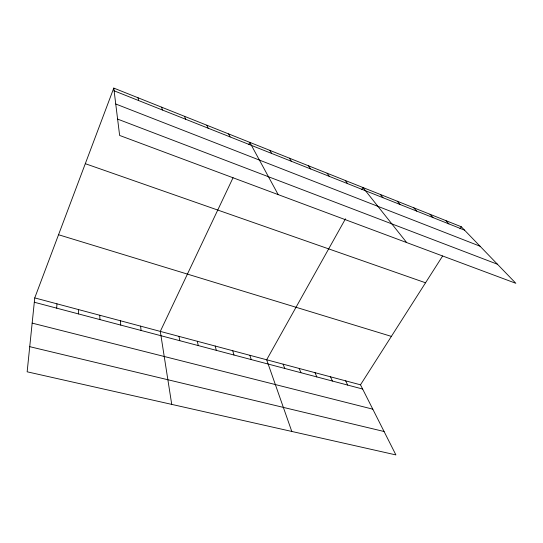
<?xml version="1.0" encoding="UTF-8"?>
<svg xmlns="http://www.w3.org/2000/svg" width="543" height="543" viewBox="0 0 543 543"><rect width="100%" height="100%" fill="white"/><g stroke="black" fill="none" stroke-linecap="round" stroke-linejoin="round"><path stroke-width="0.81" d="M78.572 313.942L78.606 309.605M56.71 308.159L56.947 303.822M34.752 297.903L27.15 371.806L395.901 454.912L360.498 384.811L34.752 297.903L113.779 88.088L461.272 226.757L515.85 283.303L119.63 135.445L113.779 88.088M233.069 177.69L160.294 331.4L171.731 404.386M248.714 144.642L249.794 142.368L278.172 194.611M345.477 218.809L266.661 359.778L291.788 431.447M361.76 189.683L362.962 187.525L406.666 242.565M360.498 384.811L442.633 255.984M459.955 228.813L461.272 226.757M29.736 346.672L384.084 431.509M32.159 323.119L372.803 409.171M34.304 302.241L362.636 389.032M58.542 234.739L391.374 336.389M85.305 163.687L425.549 282.788M117.607 119.093L497.449 264.237M115.747 103.998L480.053 246.217M114.118 90.81L464.509 230.117M445.789 220.58L448.939 223.92M429.968 214.268L433.009 217.594M413.786 207.806L416.719 211.112M397.232 201.202L400.055 204.487M380.297 194.442L382.998 197.706M345.219 180.446L347.656 183.656M327.049 173.197L329.35 176.38M308.438 165.771L310.589 168.921M289.371 158.162L291.36 161.278M269.83 150.363L271.656 153.438M228.617 133.917L230.076 136.911M345.64 380.847L347.676 385.082M330.477 376.801L332.418 381.043M315.008 372.674L316.847 376.93M206.869 125.236L208.132 128.189M299.22 368.466L300.951 372.729M283.113 364.163L284.729 368.439M184.545 116.324L185.591 119.222M249.868 355.298L251.246 359.588M232.716 350.717L233.972 355.02M161.604 107.175L162.425 110.012M215.198 346.047L216.318 350.357M197.292 341.269L198.27 345.586M138.024 97.76L138.608 100.543M179 336.389L179.828 340.712M140.583 326.139L141.099 330.47M120.41 320.757L120.75 325.087M99.756 315.245L99.912 319.583"/></g></svg>
